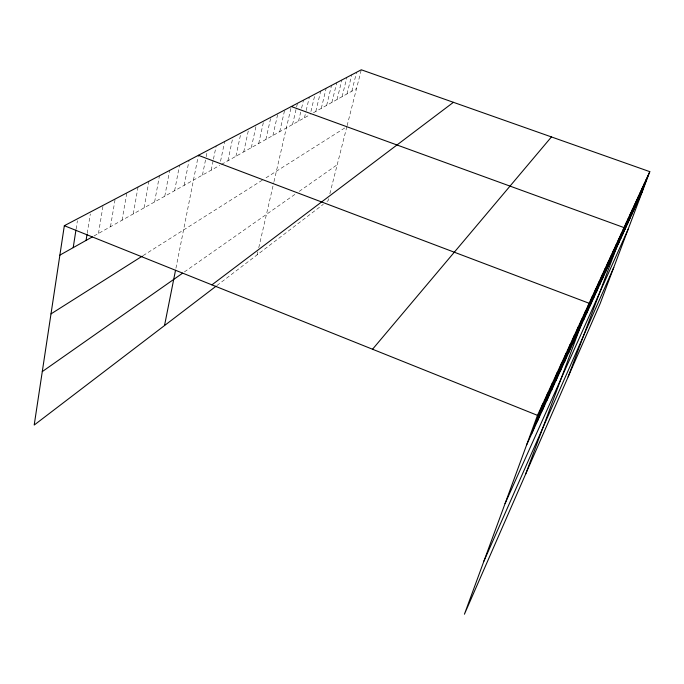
<?xml version="1.0" encoding="UTF-8"?>
<svg xmlns="http://www.w3.org/2000/svg" width="684" height="684" viewBox="0 0 684 684"><rect width="100%" height="100%" fill="white"/><g stroke="black" fill="none" stroke-linecap="round" stroke-linejoin="round"><path stroke-width="0.51" stroke-dasharray="3.42 2.56" d="M76.112 229.012L77.403 220.735M87.21 233.287L90.322 213.921M98.47 233.449L103.122 205.337M110.466 226.72L115.16 199.01M122.051 220.214L126.797 192.905M133.26 213.921L138.048 186.997M144.102 207.833L148.924 181.286M154.601 201.942L159.458 175.754M164.776 196.231L169.658 170.401M174.634 190.699L179.533 165.212M184.193 185.33L189.109 160.184M175.925 268.248L198.394 155.311M202.455 175.07L205.97 157.722M206.175 156.704L207.406 150.583M211.194 170.171L213.263 160.09M213.468 159.081L216.153 145.991M220.547 161.253L224.651 141.528M227.934 160.774L232.902 137.193M235.946 156.268L240.922 132.987M243.743 151.891L248.719 128.891M251.327 147.633L256.303 124.907M258.714 143.486L263.682 121.034M265.905 139.451L270.864 117.263M272.907 135.526L277.866 113.587M279.73 131.696L284.681 110.013M257.107 254.858L257.825 251.78M258.766 247.668L273.762 182.671M274.002 181.628L291.316 106.524M292.547 124.497L297.48 103.293M298.566 121.119L300.678 112.125M301.61 108.132L303.491 100.138M304.448 117.81L305.919 111.586M306.167 110.552L309.365 97.051M310.929 111.509L314.854 95.067M315.811 111.432L320.702 91.1M321.3 108.354L326.174 88.227M326.67 105.336L331.535 85.415M331.92 102.386L336.767 82.661M337.058 99.505L341.889 79.977M342.086 96.683L346.899 77.343M347.002 93.922L351.798 74.77M351.815 91.22L356.595 72.256M328.594 198.685L328.098 200.66L326.499 201.883M329.85 193.743L346.873 126.643L264.605 178.712M347.121 125.676L361.297 69.785M216.956 285.519L323.293 204.328M184.372 271.933L296.061 193.598M299.224 191.375L337.212 164.741M143.127 255.585L262.895 179.789M94.041 235.946L219.684 165.4M221.513 164.374L310.194 114.587M313.409 112.783L356.526 88.578"/><path stroke-width="1.03" d="M649.8 171.667L537.479 415.35L464.419 614.215L600.184 303.516L649.8 171.667L361.297 69.785L64.33 225.703L34.2 425.046L216.118 286.16M73.205 247.642L75.95 230.046M86.064 240.417L87.048 234.304M164.528 325.541L175.523 270.274M532.015 433.083L542.72 403.996M537.196 421.737L547.747 393.069M542.173 410.819L552.595 382.561M546.978 400.302L557.255 372.447M551.603 390.162L561.752 362.7M556.066 380.389L566.087 353.295M560.376 370.95L570.268 344.223M564.531 361.827L574.303 335.468M568.558 353.021L578.202 327.012M572.44 344.497L581.973 318.829M576.202 336.254L585.615 310.921M525.628 474.149L589.138 303.268L198.394 155.311M583.375 320.548L592.558 295.864M586.786 313.058L595.867 288.691M590.104 305.799L599.073 281.731M593.319 298.763L602.176 274.985M596.431 291.931L605.195 268.444M599.466 285.296L608.119 262.092M602.399 278.85L610.966 255.927M605.263 272.591L613.719 249.942M608.033 266.512L616.404 244.12M610.735 260.595L619.011 238.459M613.36 254.833L621.551 232.962M568.13 376.875L624.022 227.601L291.316 106.524M618.285 244.043L626.305 222.642M620.593 238.981L628.536 217.811M622.85 234.048L630.708 213.092M625.048 229.234L632.828 208.5M627.194 224.532L634.897 204.012M629.289 219.94L636.915 199.625M631.332 215.46L638.882 195.35M633.333 211.082L640.814 191.169M635.282 206.807L642.695 187.091M637.189 202.626L644.525 183.107M639.053 198.54L646.329 179.208M640.882 194.547L648.081 175.395M483.913 561.171L613.779 267.393M505.031 503.663L628.22 229.029M526.637 444.874L642.661 190.631M372.541 349.242L551.449 136.937M211.912 284.86L453.415 102.318M42.28 371.6L182.637 273.155M51.001 313.896L142.255 256.141M59.884 255.123L92.263 236.938M64.33 225.703L537.479 415.35"/></g></svg>
